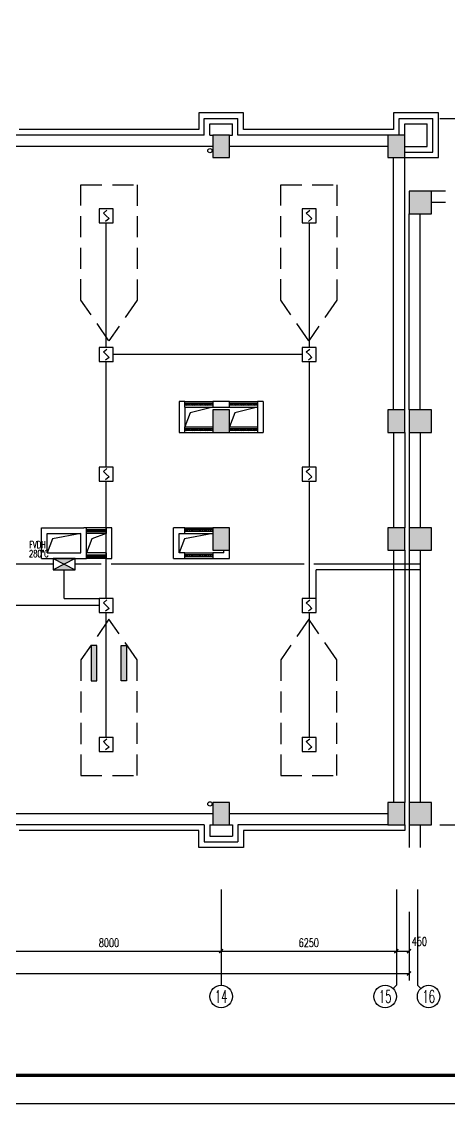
# Model space of a CAD drawing. Extents: x 190999 to 918899, y -200814 to 215286.
# Drawn here: x 388597 to 403851, y -96414 to -57834 of the extents above; entities that cross this region are included whole.
import ezdxf
from ezdxf.enums import TextEntityAlignment as Align

# ---------------------------------------------------------------- set-up
doc = ezdxf.new("R2010")
doc.units = 0
doc.header["$LTSCALE"] = 1000
doc.header["$MEASUREMENT"] = 0
doc.linetypes.add('HIDDEN', pattern=[0.375, 0.25, -0.125])
doc.layers.get('Defpoints').update_dxf_attribs({"color": 1})
for name, color, linetype in [('00-EQUIP', 3, 'Continuous'), ('00-WIRE-4', 6, 'Continuous'), ('A-卫生间', 250, 'Continuous'), ('A-墙线', 2, 'Continuous'), ('A-外包装修', 250, 'Continuous'), ('AXIS', 3, 'Continuous'), ('AXIS_TEXT', 7, 'Continuous'), ('COLUMN', 2, 'Continuous'), ('PUB_HATCH', 250, 'Continuous'), ('WALL', 2, 'Continuous'), ('WINDOW', 177, 'Continuous'), ('图框', 189, 'Continuous'), ('暖通-风-说明', 3, 'Continuous'), ('洞口线', 165, 'Continuous'), ('看线1', 7, 'Continuous'), ('雨水管', 151, 'Continuous')]:
    doc.layers.add(name, color=color, linetype=linetype)
doc.styles.add('_TCH_AXIS', font='COMPLEX', dxfattribs={"bigfont": 'GBCBIG'})
doc.styles.add('COMPLEX', font='COMPLEX')
doc.styles.add('DIM_FONT', font='SIMPLEX', dxfattribs={"width": 0.7, "bigfont": 'GBCBIG'})
doc.styles.add('HZ-ZGBZ', font='romanc.shx', dxfattribs={"width": 0.65})
doc.styles.get("Standard").update_dxf_attribs({"font": 'simhei.ttf'})
doc.styles.add('XXK', font='romans.shx', dxfattribs={"width": 0.75, "bigfont": 'hzf.shx'})
doc.linetypes.add('4INE', pattern='A,1,-0.15,["4",XXK,S=0.3,R=0,X=-0.1,Y=-0.1],-0.25', length=1.4)
doc.dimstyles.new('DIMN', dxfattribs={"dimtxt": 300, "dimasz": 100, "dimexe": 250, "dimexo": 300, "dimgap": 150, "dimtad": 1, "dimdec": 0, "dimzin": 0, "dimdsep": 46, "dimtxsty": 'DIM_FONT', "dimblk": 'ARCHTICK', "dimcen": 0.09, "dimclrt": 7, "dimazin": 2, "dimtfac": 1, "dimtdec": 0, "dimtix": 1, "dimtmove": 2, "dimatfit": 3, "dimfxl": 0, "dimtolj": 1, "dimtzin": 0, "dimarcsym": 0})

# ---------------------------------------------------------------- blocks, each defined once
blk = doc.blocks.new('TJAD_TK_A0')
at = {"layer": '图框'}
blk.add_line((973, -441.7), (2162, -441.7), dxfattribs=at)
at = {"layer": '图框', "const_width": 1.2}
blk.add_lwpolyline([(2152, -431.7), (2152, 389.3), (998, 389.3), (998, -431.7)], close=True, dxfattribs=at)
blk = doc.blocks.new('_ArchTick')
at = {"const_width": 0.5}
blk.add_lwpolyline([(-0.7, -0.7), (0.7, 0.7)], dxfattribs=at)
blk = doc.blocks.new('*D1395')
at = {"layer": 'AXIS', "color": 0, "lineweight": -2}
for p, q in [((403512, -61285), (407201, -61285)), ((406951, -86485), (406951, -61285)), ((403512, -86485), (407201, -86485))]:
    blk.add_line(p, q, dxfattribs=at)
at = {"layer": 'Defpoints', "color": 0}
for p in [(403212, -61285), (406951, -61285), (403212, -86485)]:
    blk.add_point(p, dxfattribs=at)
at = {"layer": 'AXIS', "color": 0, "lineweight": -2, "xscale": 100, "yscale": 100, "zscale": 100}
for p, rotation in [((406951, -61285), 90), ((406951, -86485), 270)]:
    blk.add_blockref('_ArchTick', p, dxfattribs=dict(at, rotation=rotation))
at = {"layer": 'AXIS', "color": 7, "insert": (406651, -73885), "char_height": 300, "attachment_point": 5, "rotation": 90, "style": 'DIM_FONT'}
blk.add_mtext('\\A1;25200', dxfattribs=at)
blk = doc.blocks.new('*D1434')
at = {"layer": 'AXIS', "color": 0, "lineweight": -2}
for p, q in [((387712, -89585), (387712, -91235)), ((395712, -89585), (395712, -91235)), ((387712, -90985), (395712, -90985))]:
    blk.add_line(p, q, dxfattribs=at)
at = {"layer": 'Defpoints', "color": 0}
for p in [(387712, -89285), (395712, -89285), (395712, -90985)]:
    blk.add_point(p, dxfattribs=at)
at = {"layer": 'AXIS', "color": 0, "lineweight": -2, "xscale": 100, "yscale": 100, "zscale": 100, "rotation": 180}
blk.add_blockref('_ArchTick', (387712, -90985), dxfattribs=at)
at = {"layer": 'AXIS', "color": 0, "lineweight": -2, "xscale": 100, "yscale": 100, "zscale": 100}
blk.add_blockref('_ArchTick', (395712, -90985), dxfattribs=at)
at = {"layer": 'AXIS', "color": 7, "insert": (391712, -90685), "char_height": 300, "attachment_point": 5, "style": 'DIM_FONT'}
blk.add_mtext('\\A1;8000', dxfattribs=at)
blk = doc.blocks.new('*D1435')
at = {"layer": 'AXIS', "color": 0, "lineweight": -2}
for p, q in [((395712, -89585), (395712, -91235)), ((401962, -89585), (401962, -91235)), ((395712, -90985), (401962, -90985))]:
    blk.add_line(p, q, dxfattribs=at)
at = {"layer": 'Defpoints', "color": 0}
for p in [(395712, -89285), (401962, -89285), (401962, -90985)]:
    blk.add_point(p, dxfattribs=at)
at = {"layer": 'AXIS', "color": 0, "lineweight": -2, "xscale": 100, "yscale": 100, "zscale": 100, "rotation": 180}
blk.add_blockref('_ArchTick', (395712, -90985), dxfattribs=at)
at = {"layer": 'AXIS', "color": 0, "lineweight": -2, "xscale": 100, "yscale": 100, "zscale": 100}
blk.add_blockref('_ArchTick', (401962, -90985), dxfattribs=at)
at = {"layer": 'AXIS', "color": 7, "insert": (398837, -90685), "char_height": 300, "attachment_point": 5, "style": 'DIM_FONT'}
blk.add_mtext('\\A1;6250', dxfattribs=at)
blk = doc.blocks.new('*D1436')
at = {"layer": 'AXIS', "color": 0, "lineweight": -2}
for p, q in [((401962, -89585), (401962, -91235)), ((402412, -89585), (402412, -91235)), ((401962, -90985), (402412, -90985))]:
    blk.add_line(p, q, dxfattribs=at)
at = {"layer": 'Defpoints', "color": 0}
for p in [(401962, -89285), (402412, -89285), (402412, -90985)]:
    blk.add_point(p, dxfattribs=at)
at = {"layer": 'AXIS', "color": 0, "lineweight": -2, "xscale": 100, "yscale": 100, "zscale": 100, "rotation": 180}
blk.add_blockref('_ArchTick', (401962, -90985), dxfattribs=at)
at = {"layer": 'AXIS', "color": 0, "lineweight": -2, "xscale": 100, "yscale": 100, "zscale": 100}
blk.add_blockref('_ArchTick', (402412, -90985), dxfattribs=at)
at = {"layer": 'AXIS', "color": 7, "insert": (402782, -90640), "char_height": 300, "attachment_point": 5, "style": 'DIM_FONT'}
blk.add_mtext('\\A1;450', dxfattribs=at)
blk = doc.blocks.new('*D1437')
at = {"layer": 'AXIS', "color": 0, "lineweight": -2}
for p, q in [((329412, -89585), (329412, -92035)), ((402412, -89585), (402412, -92035)), ((329412, -91785), (402412, -91785))]:
    blk.add_line(p, q, dxfattribs=at)
at = {"layer": 'Defpoints', "color": 0}
for p in [(329412, -89285), (402412, -89285), (402412, -91785)]:
    blk.add_point(p, dxfattribs=at)
at = {"layer": 'AXIS', "color": 0, "lineweight": -2, "xscale": 100, "yscale": 100, "zscale": 100, "rotation": 180}
blk.add_blockref('_ArchTick', (329412, -91785), dxfattribs=at)
at = {"layer": 'AXIS', "color": 0, "lineweight": -2, "xscale": 100, "yscale": 100, "zscale": 100}
blk.add_blockref('_ArchTick', (402412, -91785), dxfattribs=at)
at = {"layer": 'AXIS', "color": 7, "insert": (365912, -91485), "char_height": 300, "attachment_point": 5, "style": 'DIM_FONT'}
blk.add_mtext('\\A1;73000', dxfattribs=at)
blk = doc.blocks.new('_AXISO')
blk.add_circle((0, 0), 0.5)
at = {"layer": 'AXIS_TEXT', "style": 'COMPLEX', "width": 1.041667}
blk.add_attdef('A', text='', height=0.56, dxfattribs=at).set_placement((-0.25, -0.28), (0.25, -0.28), align=Align.FIT)
blk = doc.blocks.new('$WINLIB2D$00000039')
at = {"color": 0}
for p, q in [((0.5, 0.5), (-0.5, 0.5)), ((-0.5, 0.167), (0.5, 0.167)), ((-0.452, -0.167), (-0.5, 0.084)), ((-0.384, -0.167), (-0.448, 0.167)), ((-0.316, -0.167), (-0.38, 0.167)), ((-0.248, -0.167), (-0.312, 0.167)), ((-0.18, -0.167), (-0.244, 0.167)), ((-0.112, -0.167), (-0.176, 0.167)), ((-0.044, -0.167), (-0.108, 0.167)), ((0.024, -0.167), (-0.04, 0.167)), ((0.092, -0.167), (0.028, 0.167)), ((0.16, -0.167), (0.096, 0.167)), ((0.228, -0.167), (0.164, 0.167)), ((0.296, -0.167), (0.232, 0.167)), ((0.364, -0.167), (0.3, 0.167)), ((0.432, -0.167), (0.368, 0.167)), ((0.5, -0.167), (0.436, 0.167)), ((-0.5, -0.167), (0.5, -0.167)), ((0.5, -0.5), (-0.5, -0.5))]:
    blk.add_line(p, q, dxfattribs=at)
blk = doc.blocks.new('_LINKPT1')
at = {"color": 0}
blk.add_line((0, 0), (0, 0), dxfattribs=at)
blk = doc.blocks.new('6H2NC6JJ')
for p, q in [((-0.78, 0.4), (0.78, -0.4)), ((0.78, 0.4), (-0.78, -0.4)), ((0.78, 0.4), (-0.78, 0.4)), ((-0.78, 0.4), (-0.78, -0.4)), ((0.78, -0.4), (0.78, 0.4)), ((-0.78, -0.4), (0.78, -0.4))]:
    blk.add_line(p, q)
at = {"const_width": 0.04}
blk.add_lwpolyline([(-0.78, 0.4), (-0.78, -0.4), (0.78, -0.4), (0.78, 0.4)], close=True, dxfattribs=at)
for points in [[(-0.78, 0.4), (0, 0), (0.78, 0.4)], [(-0.78, -0.4), (0.78, -0.4), (0, 0)]]:
    blk.add_solid(points)
at = {"xscale": 0.002, "yscale": 0.002, "zscale": 0.002}
for p in [(-0.78, 0), (0, 0.4), (0.78, 0), (0, -0.4)]:
    blk.add_blockref('_LINKPT1', p, dxfattribs=at)
at = {"flags": 9}
blk.add_attdef('A', (0, 0), '', height=0.00002, dxfattribs=at)
blk = doc.blocks.new('3S1KCGW2')
for p, q in [((0.5, 0.5), (-0.5, 0.5)), ((-0.5, 0.5), (-0.5, -0.5)), ((-0.2, 0.2), (0.05, 0.4)), ((0, 0), (-0.2, 0.2)), ((0, 0), (0.2, -0.2)), ((0.5, -0.5), (0.5, 0.5)), ((-0.5, -0.5), (0.5, -0.5)), ((0.2, -0.2), (-0.05, -0.4))]:
    blk.add_line(p, q)
at = {"const_width": 0.04, "flags": 128}
blk.add_lwpolyline([(-0.5, -0.5), (-0.5, 0.5), (0.5, 0.5), (0.5, -0.5)], close=True, dxfattribs=at)
at = {"xscale": 0.002, "yscale": 0.002, "zscale": 0.002}
for p in [(-0.5, 0), (0, 0.5), (0.5, 0), (0, -0.5)]:
    blk.add_blockref('_LINKPT1', p, dxfattribs=at)
at = {"flags": 9}
blk.add_attdef('A', (0, 0), '', height=0.00002, dxfattribs=at)

msp = doc.modelspace()

# ---------------------------------------------------------------- hatches: boundary and pattern name
at = {"layer": 'PUB_HATCH'}
for points in [[(396011.6, -62684.5), (396011.6, -61884.5), (395411.6, -61884.5), (395411.6, -62684.5)], [(402261.6, -62684.5), (402261.6, -61884.5), (401661.6, -61884.5), (401661.6, -62684.5)], [(403211.6, -64684.5), (403211.6, -63884.5), (402411.6, -63884.5), (402411.6, -64684.5)], [(396011.6, -72484.5), (396011.6, -71684.5), (395411.6, -71684.5), (395411.6, -72484.5)], [(402261.6, -72484.5), (402261.6, -71684.5), (401661.6, -71684.5), (401661.6, -72484.5)], [(403211.6, -72484.5), (403211.6, -71684.5), (402411.6, -71684.5), (402411.6, -72484.5)], [(396011.6, -76684.5), (396011.6, -75884.5), (395411.6, -75884.5), (395411.6, -76684.5)], [(402261.6, -76684.5), (402261.6, -75884.5), (401661.6, -75884.5), (401661.6, -76684.5)], [(403211.6, -76684.5), (403211.6, -75884.5), (402411.6, -75884.5), (402411.6, -76684.5)], [(391081.6, -81344.5), (391281.6, -81344.5), (391281.6, -80084.5), (391081.6, -80084.5)], [(392341.6, -81344.5), (392141.6, -81344.5), (392141.6, -80084.5), (392341.6, -80084.5)], [(396011.6, -86484.5), (396011.6, -85684.5), (395411.6, -85684.5), (395411.6, -86484.5)], [(402261.6, -86484.5), (402261.6, -85684.5), (401661.6, -85684.5), (401661.6, -86484.5)], [(403211.6, -86484.5), (403211.6, -85684.5), (402411.6, -85684.5), (402411.6, -86484.5)]]:
    msp.add_hatch(color=256, dxfattribs=at).paths.add_polyline_path(points)

# ---------------------------------------------------------------- linework, layer by layer
at = {"layer": '00-WIRE-4'}
for p, q in [((391614.1, -69459.5), (391614.1, -65009.5)), ((398848.1, -65009.5), (398848.1, -69459.5)), ((398598.1, -69709.5), (391864.1, -69709.5)), ((391614.1, -73724), (391614.1, -69959.5)), ((398848.1, -69959.5), (398848.1, -73724)), ((391614.1, -78409.5), (391614.1, -74224)), ((398848.1, -74224), (398848.1, -78409.5)), ((390111.6, -78409.5), (390111.6, -77380.5)), ((402811.6, -77380.5), (399098.1, -77380.5)), ((399098.1, -78409.5), (399098.1, -77380.5)), ((391364.1, -78659.5), (383864.6, -78659.5)), ((390111.6, -78409.5), (391364.1, -78409.5)), ((391614.1, -83359.5), (391614.1, -78909.5)), ((398848.1, -78909.5), (398848.1, -83359.5))]:
    msp.add_line(p, q, dxfattribs=at)
at = {"layer": '00-WIRE-4', "linetype": '4INE'}
for p, q in [((389721.6, -77180.5), (383789.6, -77180.5)), ((391439.1, -77180.5), (390501.6, -77180.5)), ((398673.1, -77180.5), (391789.1, -77180.5)), ((402811.6, -77180.5), (399023.1, -77180.5))]:
    msp.add_line(p, q, dxfattribs=at)
at = {"layer": 'A-卫生间', "linetype": 'HIDDEN', "ltscale": 3}
for points in [[(391711.6, -69223), (390711.6, -67771.8), (390711.6, -63650.8), (392711.6, -63650.8), (392711.6, -67771.8)], [(398836.6, -69223), (397836.6, -67771.8), (397836.6, -63650.8), (399836.6, -63650.8), (399836.6, -67771.8)], [(391711.6, -79146), (390711.6, -80597.3), (390711.6, -84718.2), (392711.6, -84718.2), (392711.6, -80597.3)], [(398836.6, -79146), (397836.6, -80597.3), (397836.6, -84718.2), (399836.6, -84718.2), (399836.6, -80597.3)]]:
    msp.add_lwpolyline(points, close=True, dxfattribs=at)
at = {"layer": 'A-墙线'}
for p, q in [((395111.6, -61284.5), (396311.6, -61284.5)), ((395111.6, -61884.5), (395111.6, -61284.5)), ((396311.6, -61884.5), (396311.6, -61284.5)), ((402061.6, -61284.5), (403261.6, -61284.5)), ((402061.6, -61884.5), (402061.6, -61284.5)), ((403261.6, -62484.5), (403261.6, -61284.5)), ((395311.6, -61484.5), (396111.6, -61484.5)), ((395311.6, -61884.5), (395311.6, -61484.5)), ((396111.6, -61884.5), (396111.6, -61484.5)), ((402261.6, -61484.5), (403061.6, -61484.5)), ((402261.6, -61884.5), (402261.6, -61484.5)), ((403061.6, -62284.5), (403061.6, -61484.5)), ((395111.6, -61884.5), (388311.6, -61884.5)), ((395311.6, -61884.5), (395411.6, -61884.5)), ((396011.6, -61884.5), (396111.6, -61884.5)), ((401661.6, -61884.5), (396311.6, -61884.5)), ((395411.6, -62284.5), (388011.6, -62284.5)), ((401661.6, -62284.5), (396011.6, -62284.5)), ((402261.6, -62284.5), (403061.6, -62284.5)), ((402261.6, -62484.5), (403261.6, -62484.5)), ((401861.6, -71684.5), (401861.6, -62684.5)), ((402261.6, -71684.5), (402261.6, -62684.5)), ((403711.6, -63884.5), (403211.6, -63884.5)), ((403711.6, -64284.5), (403211.6, -64284.5)), ((402411.6, -71684.5), (402411.6, -64684.5)), ((402811.6, -71684.5), (402811.6, -64684.5)), ((401861.6, -72484.5), (401861.6, -75884.5)), ((402261.6, -72484.5), (402261.6, -75884.5)), ((402411.6, -72484.5), (402411.6, -75884.5)), ((402811.6, -72484.5), (402811.6, -75884.5)), ((401861.6, -76684.5), (401861.6, -85684.5)), ((402261.6, -76684.5), (402261.6, -85684.5)), ((402411.6, -76684.5), (402411.6, -85684.5)), ((402811.6, -76684.5), (402811.6, -85684.5)), ((395411.6, -86084.5), (388011.6, -86084.5)), ((401661.6, -86084.5), (396011.6, -86084.5)), ((395111.6, -86484.5), (388311.6, -86484.5)), ((395111.6, -86484.5), (395111.6, -87084.5)), ((395311.6, -86484.5), (395411.6, -86484.5)), ((395311.6, -86484.5), (395311.6, -86884.5)), ((396011.6, -86484.5), (396111.6, -86484.5)), ((396111.6, -86484.5), (396111.6, -86884.5)), ((401661.6, -86484.5), (396311.6, -86484.5)), ((396311.6, -86484.5), (396311.6, -87084.5)), ((402411.6, -86484.5), (402411.6, -87284.5)), ((402811.6, -86484.5), (402811.6, -87284.5)), ((395111.6, -87084.5), (396311.6, -87084.5)), ((395311.6, -86884.5), (396111.6, -86884.5))]:
    msp.add_line(p, q, dxfattribs=at)
at = {"layer": 'A-外包装修'}
for points in [[(402261.6, -62684.5), (403461.6, -62684.5), (403461.6, -61084.5), (401861.6, -61084.5), (401861.6, -61684.5), (396511.6, -61684.5), (396511.6, -61084.5), (394911.6, -61084.5), (394911.6, -61684.5), (388511.6, -61684.5)], [(402261.6, -86484.5), (402261.6, -86684.5), (396511.6, -86684.5), (396511.6, -87284.5), (394911.6, -87284.5), (394911.6, -86684.5), (388511.6, -86684.5)]]:
    msp.add_lwpolyline(points, dxfattribs=at)
at = {"layer": 'AXIS'}
for p, q in [((395711.6, -88784.5), (395711.6, -92203.6)), ((401961.6, -88784.5), (401961.6, -92203.6)), ((402711.6, -88784.5), (402711.6, -92203.6)), ((401844.5, -92320.8), (401961.6, -92203.6)), ((402828.8, -92320.8), (402711.6, -92203.6))]:
    msp.add_line(p, q, dxfattribs=at)
at = {"layer": 'COLUMN'}
for p, q in [((396011.6, -61884.5), (395411.6, -61884.5)), ((395411.6, -61884.5), (395411.6, -62684.5)), ((396011.6, -62684.5), (396011.6, -61884.5)), ((402261.6, -61884.5), (401661.6, -61884.5)), ((401661.6, -61884.5), (401661.6, -62684.5)), ((402261.6, -62684.5), (402261.6, -61884.5)), ((395411.6, -62684.5), (396011.6, -62684.5)), ((401661.6, -62684.5), (402261.6, -62684.5)), ((403211.6, -63884.5), (402411.6, -63884.5)), ((402411.6, -63884.5), (402411.6, -64684.5)), ((403211.6, -64684.5), (403211.6, -63884.5)), ((402411.6, -64684.5), (403211.6, -64684.5)), ((396011.6, -71684.5), (395411.6, -71684.5)), ((395411.6, -71684.5), (395411.6, -72484.5)), ((396011.6, -72484.5), (396011.6, -71684.5)), ((402261.6, -71684.5), (401661.6, -71684.5)), ((401661.6, -71684.5), (401661.6, -72484.5)), ((402261.6, -72484.5), (402261.6, -71684.5)), ((403211.6, -71684.5), (402411.6, -71684.5)), ((402411.6, -71684.5), (402411.6, -72484.5)), ((403211.6, -72484.5), (403211.6, -71684.5)), ((395411.6, -72484.5), (396011.6, -72484.5)), ((401661.6, -72484.5), (402261.6, -72484.5)), ((402411.6, -72484.5), (403211.6, -72484.5)), ((396011.6, -75884.5), (395411.6, -75884.5)), ((395411.6, -75884.5), (395411.6, -76684.5)), ((396011.6, -76684.5), (396011.6, -75884.5)), ((402261.6, -75884.5), (401661.6, -75884.5)), ((401661.6, -75884.5), (401661.6, -76684.5)), ((402261.6, -76684.5), (402261.6, -75884.5)), ((403211.6, -75884.5), (402411.6, -75884.5)), ((402411.6, -75884.5), (402411.6, -76684.5)), ((403211.6, -76684.5), (403211.6, -75884.5)), ((395411.6, -76684.5), (396011.6, -76684.5)), ((401661.6, -76684.5), (402261.6, -76684.5)), ((402411.6, -76684.5), (403211.6, -76684.5)), ((396011.6, -85684.5), (395411.6, -85684.5)), ((395411.6, -85684.5), (395411.6, -86484.5)), ((396011.6, -86484.5), (396011.6, -85684.5)), ((402261.6, -85684.5), (401661.6, -85684.5)), ((401661.6, -85684.5), (401661.6, -86484.5)), ((402261.6, -86484.5), (402261.6, -85684.5)), ((403211.6, -85684.5), (402411.6, -85684.5)), ((402411.6, -85684.5), (402411.6, -86484.5)), ((403211.6, -86484.5), (403211.6, -85684.5)), ((395411.6, -86484.5), (396011.6, -86484.5)), ((401661.6, -86484.5), (402261.6, -86484.5)), ((402411.6, -86484.5), (403211.6, -86484.5))]:
    msp.add_line(p, q, dxfattribs=at)
at = {"layer": 'WALL'}
for p, q in [((394411.6, -71384.5), (394211.6, -71384.5)), ((394211.6, -71384.5), (394211.6, -72484.5)), ((394411.6, -71584.5), (394411.6, -71384.5)), ((394411.6, -71584.5), (394411.6, -72284.5)), ((396011.6, -71384.5), (395411.6, -71384.5)), ((395411.6, -71384.5), (395411.6, -71584.5)), ((395411.6, -71584.5), (396011.6, -71584.5)), ((396011.6, -71584.5), (396011.6, -71384.5)), ((397211.6, -71384.5), (397011.6, -71384.5)), ((397011.6, -71384.5), (397011.6, -71584.5)), ((397011.6, -71584.5), (397011.6, -72284.5)), ((397211.6, -71384.5), (397211.6, -72484.5)), ((394211.6, -72484.5), (394411.6, -72484.5)), ((394411.6, -72484.5), (394411.6, -72284.5)), ((397011.6, -72284.5), (397011.6, -72484.5)), ((397011.6, -72484.5), (397211.6, -72484.5)), ((389311.6, -75884.5), (390811.6, -75884.5)), ((389311.6, -76984.5), (389311.6, -75884.5)), ((390911.6, -75884.5), (390811.6, -75884.5)), ((390911.6, -76084.5), (390911.6, -75884.5)), ((391811.6, -75884.5), (391611.6, -75884.5)), ((391611.6, -75884.5), (391611.6, -76084.5)), ((391811.6, -76984.5), (391811.6, -75884.5)), ((394411.6, -75884.5), (394011.6, -75884.5)), ((394011.6, -76984.5), (394011.6, -75884.5)), ((394411.6, -76084.5), (394411.6, -75884.5)), ((389511.6, -76084.5), (390711.6, -76084.5)), ((389511.6, -76784.5), (389511.6, -76084.5)), ((390711.6, -76784.5), (390711.6, -76084.5)), ((390911.6, -76784.5), (390911.6, -76084.5)), ((391611.6, -76784.5), (391611.6, -76084.5)), ((394211.6, -76084.5), (394411.6, -76084.5)), ((394211.6, -76784.5), (394211.6, -76084.5)), ((395811.6, -76784.5), (395811.6, -76684.5)), ((396011.6, -76984.5), (396011.6, -76684.5)), ((389311.6, -76984.5), (390811.6, -76984.5)), ((389511.6, -76784.5), (390711.6, -76784.5)), ((390811.6, -76984.5), (390911.6, -76984.5)), ((390911.6, -76984.5), (390911.6, -76784.5)), ((391611.6, -76784.5), (391611.6, -76984.5)), ((391611.6, -76984.5), (391811.6, -76984.5)), ((394011.6, -76984.5), (394411.6, -76984.5)), ((394411.6, -76784.5), (394211.6, -76784.5)), ((394411.6, -76984.5), (394411.6, -76784.5)), ((395811.6, -76784.5), (395411.6, -76784.5)), ((395411.6, -76784.5), (395411.6, -76984.5)), ((395411.6, -76984.5), (396011.6, -76984.5))]:
    msp.add_line(p, q, dxfattribs=at)
at = {"layer": '洞口线'}
for points in [[(395411.6, -71584.5), (394602.1, -71783), (394411.6, -72284.5)], [(397011.6, -71584.5), (396202.1, -71783), (396011.6, -72284.5)], [(390711.6, -76084.5), (389702.1, -76283), (389511.6, -76784.5)], [(391611.6, -76084.5), (391102.1, -76283), (390911.6, -76784.5)], [(395411.6, -76084.5), (394402.1, -76283), (394211.6, -76784.5)]]:
    msp.add_lwpolyline(points, dxfattribs=at)
at = {"layer": '看线1'}
for points in [[(391081.6, -81344.5), (391281.6, -81344.5), (391281.6, -80084.5), (391081.6, -80084.5)], [(392341.6, -81344.5), (392141.6, -81344.5), (392141.6, -80084.5), (392341.6, -80084.5)]]:
    msp.add_lwpolyline(points, close=True, dxfattribs=at)
at = {"layer": '雨水管'}
for centre in [(395311.6, -62434.5), (395311.6, -85734.5)]:
    msp.add_circle(centre, 75, dxfattribs=at)

# ---------------------------------------------------------------- block references
at = {"layer": '00-EQUIP', "xscale": 500, "yscale": 500, "zscale": 500}
for name, p in [('3S1KCGW2', (391614.1, -64759.5)), ('3S1KCGW2', (398848.1, -64759.5)), ('3S1KCGW2', (391614.1, -69709.5)), ('3S1KCGW2', (398848.1, -69709.5)), ('3S1KCGW2', (391614.1, -73974)), ('3S1KCGW2', (398848.1, -73974)), ('6H2NC6JJ', (390111.6, -77180.5))]:
    msp.add_blockref(name, p, dxfattribs=at)
at = {"layer": '00-EQUIP', "xscale": 500, "yscale": 500, "zscale": 500, "rotation": 180}
for p in [(391614.1, -78659.5), (398848.1, -78659.5), (391614.1, -83609.5), (398848.1, -83609.5)]:
    msp.add_blockref('3S1KCGW2', p, dxfattribs=at)
at = {"layer": 'AXIS'}
ref = msp.add_blockref('_AXISO', (395711.6, -92603.6), dxfattribs=dict(at, xscale=800, yscale=800, zscale=800))
ref.add_attrib('A', '14', dxfattribs={"layer": 'AXIS_TEXT', "height": 452.55, "style": '_TCH_AXIS', "width": 0.677419}).set_placement((395485.4, -92829.9), (395937.9, -92829.9), align=Align.FIT)
ref = msp.add_blockref('_AXISO', (401561.6, -92603.6), dxfattribs=dict(at, xscale=800, yscale=800, zscale=800))
ref.add_attrib('A', '15', dxfattribs={"layer": 'AXIS_TEXT', "height": 452.55, "style": '_TCH_AXIS', "width": 0.724138}).set_placement((401335.4, -92829.9), (401787.9, -92829.9), align=Align.FIT)
ref = msp.add_blockref('_AXISO', (403111.6, -92603.6), dxfattribs=dict(at, xscale=800, yscale=800, zscale=800))
ref.add_attrib('A', '16', dxfattribs={"layer": 'AXIS_TEXT', "height": 452.55, "style": '_TCH_AXIS', "width": 0.724138}).set_placement((402885.4, -92829.9), (403337.9, -92829.9), align=Align.FIT)
at = {"layer": 'WINDOW', "xscale": -1000, "yscale": 200, "zscale": -1000, "rotation": 359.9999999999905}
for p in [(394911.6, -71484.5), (396511.6, -71484.5)]:
    msp.add_blockref('$WINLIB2D$00000039', p, dxfattribs=at)
at = {"layer": 'WINDOW'}
for p, xscale, yscale, zscale in [((394911.6, -72384.5), -1000, 200, -1000), ((396511.6, -72384.5), -1000, 200, -1000), ((391261.6, -75984.5), 700, -200, 700), ((394911.6, -75984.5), -1000, -200, -1000), ((391261.6, -76884.5), 700, -200, 700), ((394911.6, -76884.5), -1000, -200, -1000)]:
    msp.add_blockref('$WINLIB2D$00000039', p, dxfattribs=dict(at, xscale=xscale, yscale=yscale, zscale=zscale))
at = {"layer": '图框', "xscale": 100, "yscale": 100, "zscale": 100}
msp.add_blockref('TJAD_TK_A0', (212598.6, -52243.2), dxfattribs=at)

# ---------------------------------------------------------------- texts
at = {"layer": '暖通-风-说明', "style": 'HZ-ZGBZ', "width": 0.7}
for s, p in [('FVDH', (388867.9, -76612.1)), ('280%%dC', (388860.4, -76937))]:
    msp.add_text(s, height=250, dxfattribs=at).set_placement(p)

# ---------------------------------------------------------------- dimensions: what is measured, and where the dimension line sits
at = {"layer": 'AXIS'}
for p1, p2, distance, picture, middle in [((403211.6, -86484.5), (403211.6, -61284.5), -3739, '*D1395', (406650.6, -73884.5)), ((329411.6, -89284.5), (402411.6, -89284.5), -2500, '*D1437', (365911.6, -91484.5)), ((387711.6, -89284.5), (395711.6, -89284.5), -1700, '*D1434', (391711.6, -90684.5)), ((395711.6, -89284.5), (401961.6, -89284.5), -1700, '*D1435', (398836.6, -90684.5))]:
    dim = msp.add_aligned_dim(p1=p1, p2=p2, distance=distance, dimstyle='DIMN', dxfattribs=at)
    dim.commit()
    dim.dimension.update_dxf_attribs({"geometry": picture, "text_midpoint": middle})
dim = msp.add_linear_dim(base=(402411.6, -90984.5), p1=(401961.6, -89284.5), p2=(402411.6, -89284.5), angle=0, dimstyle='DIMN', dxfattribs=at)
dim.commit()
dim.dimension.update_dxf_attribs({"geometry": '*D1436', "text_midpoint": (402781.6, -90639.5), "dimtype": 161})

doc.saveas('drawing.dxf')
